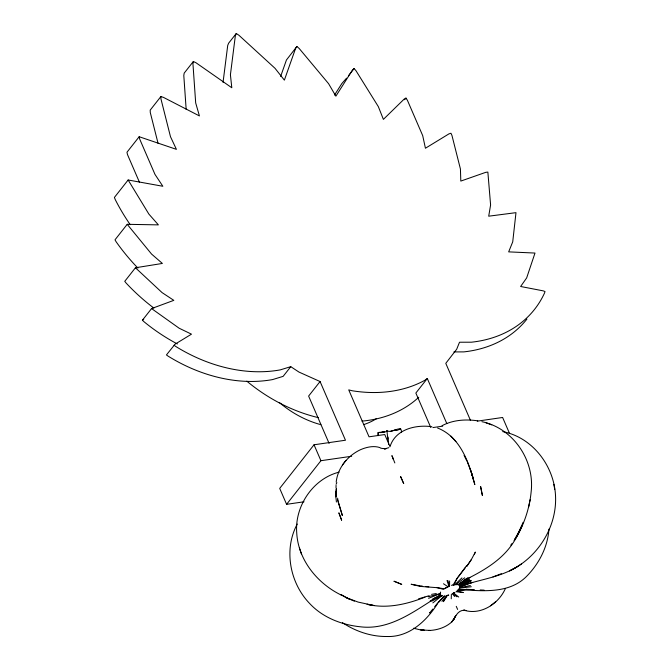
<?xml version="1.0" encoding="UTF-8"?>
<svg xmlns="http://www.w3.org/2000/svg" width="670" height="670" viewBox="0 0 670 670"><rect width="100%" height="100%" fill="white"/><g stroke="black" fill="none" stroke-linecap="round" stroke-linejoin="round"><path stroke-width="1" d="M336.03 487.928L336.047 485.306M449.595 580.982L449.562 585.974L444.185 588.796L436.907 587.59L443.381 589.332M335.988 491.579L335.896 496.889L336.332 488.673L335.729 495.448L336.415 502.039M451.245 598.821L451.387 594.106M548.948 529.091C547.817 546.368 539.559 562.741 527.717 575.187C510.038 594.382 482.09 591.024 458.749 589.416L456.873 590.974L463.305 592.565L456.061 591.702M440.249 593.243L440.609 592.071L440.165 594.114L440.156 593.645L428.189 596.719M223.043 82.393L227.716 45.443L228.629 43.19L236.259 33.5L238.889 35.234L275.018 68.298L284.373 80.14L295.604 48.349L296.902 46.49L299.172 48.458L328.585 83.675L335.871 96.17L352.487 70.007L354.103 68.575L355.963 70.685L378.341 106.63L383.391 119.377L404.136 99.118L405.97 98.105L407.402 100.266L422.703 135.633L425.433 148.238L448.975 133.858L450.944 133.255L451.94 135.39L460.424 168.991L460.809 181.084L485.842 172.307L487.861 172.089L490.599 204.97L488.706 216.192L515.984 212.658L512.726 241.837L508.672 251.87L534.995 253.059L526.662 277.916L520.632 286.492L543.286 290.872L544.995 291.525L544.568 292.932A140.842 106.195 38.2 0 1 471.42 342.203L459.519 342.228L456.697 349.229L445.784 363.333L470.365 420.132M467.292 578.771C484.896 569.969 502.617 559.333 513.455 542.348C523.103 527.206 529.417 509.728 531.143 491.839C534.869 460.382 513.262 428.189 481.897 421.69M236.259 33.5L235.346 35.753L230.413 74.755L231.803 87.753L196.008 62.771L193.345 61.489L192.952 63.843L195.682 102.92L199.425 115.927L163.472 97.385L160.875 96.555L150.197 110.123L150.273 112.493L158.053 143.33M336.198 482.082C337.714 467.786 347.789 455.633 360.602 449.654C366.574 447.116 373.466 445.491 379.831 447.552C380.786 449.277 390.041 448.121 384.337 448.975L388.885 447.669M528.546 507.374L530.138 499.753M523.119 522.29L518.295 533.638L514.418 540.188L522.064 525.523L518.069 534.04L514.066 540.648M468.791 583.176L460.198 586.97L459.963 587.624L470.348 585.521M459.963 587.624L460.198 586.97M280.63 76.455L286.442 59.982L296.902 46.49M474.301 554.45L475.365 552.08L471.278 559.684L466.906 566.133L471.278 559.684M336.08 484.276L336.868 482.668M451.463 585.346L454.009 584.701L457.175 578.227L466.462 565.84M390.275 445.86C396.012 429.051 416.095 424.504 431.874 426.715M297.271 524.049C283.444 549.542 289.85 583.084 309.758 603.611C322.689 617.48 341.34 624.733 359.916 626.743C390.685 630.738 416.045 609.817 440.584 594.918M505.188 588.98C498.262 604.164 480.507 615.537 463.774 610.119L466.27 610.521M464.645 577.816L456.128 584.508L457.895 584.55L453.205 584.86L457.175 578.227M334.539 95.023L341.809 83.582L346.566 78.147M471.286 586.744L459.72 588.168L458.749 589.416M378.056 435.559C376.163 429.403 384.555 434.562 386.933 430.668C391.674 434.068 402.193 423.792 401.405 432.359M447.401 595.429L448.657 595.102L447.401 595.429L443.356 601.668L446.706 595.571L441.949 601.317M510.791 545.154L511.888 543.655M465.591 567.322L458.138 577.054M468.699 589.567L458.498 589.751L459.72 588.168M342.512 464.854L345.988 460.399M437.786 603.243C426.731 620.805 409.253 637.321 387.101 636.5C371.264 636.735 355.586 631.425 342.479 622.664M193.345 61.489L184.191 73.122L183.798 75.476L186.168 109.411M160.875 96.555L160.951 98.917L170.49 136.73L176.419 149.351L139.176 136.73L126.973 152.241L127.467 154.536L139.461 182.257M139.176 136.73L139.678 139.033L154.979 174.401L162.844 186.268L128.138 179.995L114.403 197.441L115.257 199.601A187.784 141.596 38.2 0 0 130.214 224.676M128.138 179.995L148.882 214.107L158.388 224.877L127.208 224.316L114.997 239.827L116.136 241.778A176.059 132.752 38.2 0 0 137.911 268.084M127.208 224.316L151.562 254.064L162.375 263.444L135.441 267.766L124.754 281.333L126.102 283.033A164.317 123.9 38.2 0 0 153.857 308.074M177.366 343.961A152.584 115.047 38.2 0 1 143.891 321.634L142.417 320.21L151.571 308.577L173.815 300.353L162.073 292.606L135.441 267.766M348.45 75.76L354.103 68.575M151.571 308.577L179.166 328.233L191.469 334.163L175.054 344.187L166.445 354.933L167.977 356.055A140.842 106.195 38.2 0 0 272.623 379.572L283.134 376.356L290.763 366.666L298.962 372.068L320.067 381.531L345.469 440.232L314.037 444.78L279.7 488.397L286.592 504.326L304.021 501.796M404.68 99.73L405.97 98.105M320.067 381.531L308.619 396.071L329.104 443.406M286.592 504.326L320.93 460.709L351.675 456.253M446.79 423.524L427.301 378.5L415.852 393.039L430.785 427.527M432.803 609.072L429.663 612.983L430.006 612.573M434.688 606.727L438.808 601.61M444.285 595.906L438.423 602.38L445.089 595.823M400.719 428.616L398.374 429.931M454.009 584.701L455.039 584.491L461.915 577.909M495.691 601.735L490.49 605.781M432.854 602.891L441.932 595.655L442.677 595.873M466.421 578.746L458.439 584.701L467.903 577.666M427.301 378.5L424.998 380.2A140.842 106.195 38.2 0 1 352.152 390.752L348.727 389.873L369.036 436.815L384.756 434.545L390.024 446.722M469.879 577.515L459.252 584.994L458.439 584.701L467.342 578.562M472.702 582.389L460.19 586.25C479.025 579.625 499.627 577.532 516.897 566.904L509.543 570.907C537.415 557.85 556.812 527.483 555.556 496.579C554.534 466.546 532.893 437.359 502.701 431.614M142.417 320.21L143.723 319.322M516.486 567.163L521.377 564.014M444.185 588.796L449.562 585.974L447.887 580.589M469.327 579.282L459.469 585.17L458.766 584.801M458.732 597.037L453.682 593.067L454.771 592.464L452.443 593.587L454.612 596.484M453.682 593.067L454.771 592.464M431.689 601.174L441.932 595.655M430.207 600.923L440.877 595.178L432.862 598.98L441.111 595.312M469.854 580.111L459.252 584.994M442.016 425.726C452.887 419.872 465.776 419.068 477.802 420.835M380.786 432.703L382.578 431.681L384.53 431.79M468.941 583.051L459.921 586.845L471.454 582.59M460.215 586.376L459.771 585.438L471.32 580.722L459.469 585.17L460.19 586.25M428.591 598.327L440.156 593.645M492.944 576.92L501.353 573.704M424.981 597.163C406.715 604.332 386.54 609.055 367.043 604.29L374.044 605.546L358.082 602.07L349.028 598.679M377.964 432.627L378.843 432.418M290.763 366.666L280.253 369.882A140.842 106.195 38.2 0 1 175.607 346.365L174.074 345.234M429.102 595.722L418.566 598.829M339.137 472.132C312.999 478.648 294.574 506.277 296.726 532.859C298.158 560.279 317.89 584.106 342.135 595.496M390.819 431.212L395.124 430.048L397.586 430.316M453.205 584.86L455.039 584.491M464.218 610.211C457.325 610.303 455.366 617.413 451.848 621.861C445.634 627.589 436.882 630.336 428.515 630.487M431.564 594.365L436.329 593.494M396.096 430.132L395.124 430.048M432.879 427.577L442.703 426.154M477.274 421.145L502.617 417.477L509.51 433.398M458.498 589.751L466.89 589.407L457.744 590.304L466.153 589.458M430.048 630.428L420.475 629.9L413.532 628.242M453.875 351.918L463.791 351.892A140.842 106.195 38.2 0 0 526.922 319.071M466.395 589.298L474.385 589.667M480.222 589.943L484.108 590.136M437.108 587.682L420.442 586.418L411.12 584.248L422.644 586.351L421.43 586.267M425.584 586.577L428.783 586.819M420.475 629.9L424.47 630.311L422.108 630.06M491.738 424.839L486.043 422.837M437.594 428.013C460.357 436.873 469.109 462.844 474.821 484.594L471.538 472.97L467.392 461.973M345.98 597.565L349.045 598.896L340.745 594.508L345.98 597.565L354.363 601.174M443.473 583.763L447.845 586.635M452.443 593.587L456.94 596.786M455.918 441.605L450.952 436.137M392.93 458.372L393.499 459.402L391.9 455.633L394.831 462.928M464.076 455.424L466.982 461.153M456.253 606.342L457.627 609.432M314.037 444.78L320.93 460.709M448.892 586.216L447.024 580.488M299.49 548.127L301.399 553.864M470.273 469.017L473.472 479.536L471.538 472.97M337.563 499.937L342.378 515.54L338.241 501.679M553.864 484.36L554.718 489.401M337.605 498.145L338.04 500.808M386.933 430.668L387.813 439.043M388.039 437.066L388.675 444.52M378.382 432.56L378.441 435.659M376.381 418.7A84.504 63.717 38.2 0 1 363.509 424.654M320.863 424.68A84.504 63.717 38.2 0 1 279.306 402.444M418.758 397.26A140.842 106.195 38.2 0 1 361.959 421.128M318.309 417.636A140.842 106.195 38.2 0 1 246.82 381.163M455.751 615.697L453.523 619.683L455.751 615.697M452.501 620.964L451.848 621.861L454 618.938L452.501 620.964M401.673 584.341L394.094 581.267L401.673 584.341M403.675 483.522L400.593 476.529L403.675 483.522M341.616 520.138L338.92 512.969L341.616 520.138M482.375 495.365L480.608 486.537L482.375 495.365"/></g></svg>
